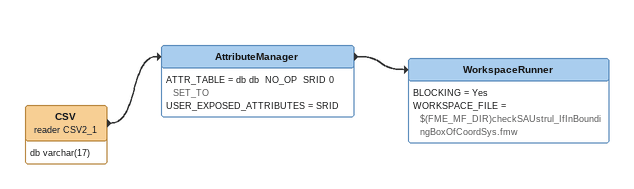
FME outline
CSV (reader CSV2_1)
    attributes: db varchar(17)
    -> AttributeManager
AttributeManager
    ATTR_TABLE = db db  NO_OP  SRID 0 SET_TO
    USER_EXPOSED_ATTRIBUTES = SRID
    -> WorkspaceRunner
WorkspaceRunner
    BLOCKING = Yes
    WORKSPACE_FILE = $(FME_MF_DIR)checkSAUstrul_IfInBoundingBoxOfCoordSys.fmw
